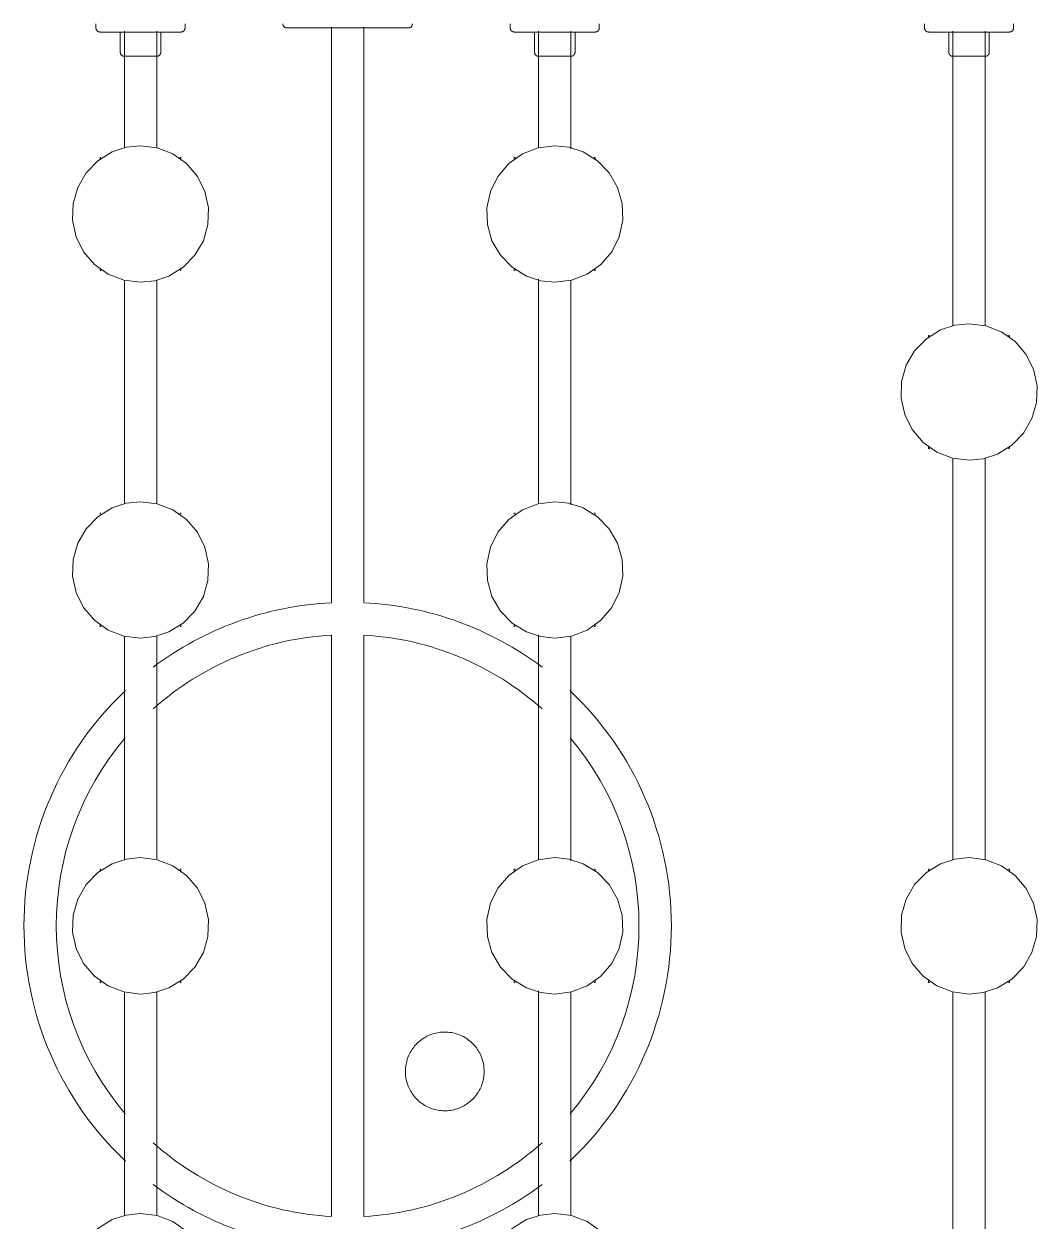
# Model space of a CAD drawing. Header units: inches. Extents: x 11834 to 13024, y -8101 to -6934.
# Drawn here: x 12447.88 to 12463.53, y -7351.1 to -7332.6 of the extents above; entities that cross this region are included whole.
import ezdxf

# ---------------------------------------------------------------- set-up
doc = ezdxf.new("R2010")
doc.units = ezdxf.units.IN
doc.header["$MEASUREMENT"] = 0
doc.layers.add('A-GENM', color=13, linetype='Continuous', lineweight=9)

# ---------------------------------------------------------------- blocks, each defined once
blk = doc.blocks.new('Foosball Table - Foosball Table-6977012-FIRST FLOOR POWER _ SIGNAL')
at = {"layer": 'A-GENM'}
for p, q in [((-3.887, 13.937), (-3.887, 13.875)), ((-2.512, 13.875), (-2.512, 13.937)), ((-0.25, 4.994), (-0.25, 13.889)), ((-0.25, 13.889), (-0.25, 4.994)), ((0.25, 13.889), (0.25, 4.994)), ((0.25, 4.994), (0.25, 13.889)), ((2.512, 13.937), (2.512, 13.875)), ((3.887, 13.875), (3.887, 13.937)), ((8.911, 13.937), (8.911, 13.875)), ((10.286, 13.875), (10.286, 13.937)), ((-3.512, 13.812), (-3.512, 13.5)), ((-3.199, 13.812), (-3.47, 13.812)), ((-3.449, 13.827), (-3.449, 12.023)), ((-2.929, 13.812), (-3.199, 13.812)), ((-2.949, 12.022), (-2.949, 13.827)), ((-2.887, 13.5), (-2.887, 13.812)), ((2.887, 13.812), (2.887, 13.5)), ((3.172, 13.812), (2.929, 13.812)), ((2.949, 13.827), (2.949, 12.022)), ((3.47, 13.812), (3.199, 13.812)), ((3.449, 12.005), (3.449, 13.827)), ((3.512, 13.5), (3.512, 13.812)), ((9.286, 13.812), (9.286, 13.5)), ((9.598, 13.812), (9.328, 13.812)), ((9.348, 13.827), (9.348, 9.273)), ((9.869, 13.812), (9.598, 13.812)), ((9.848, 9.272), (9.848, 13.827)), ((9.911, 13.5), (9.911, 13.812)), ((-3.824, 11.875), (-3.824, 11.838)), ((-3.824, 11.875), (-3.81, 11.875)), ((-2.591, 11.875), (-2.574, 11.875)), ((-2.574, 11.843), (-2.574, 11.875)), ((2.574, 11.875), (2.574, 11.843)), ((2.574, 11.875), (2.591, 11.875)), ((3.81, 11.875), (3.824, 11.875)), ((3.824, 11.838), (3.824, 11.875)), ((-3.824, 10.157), (-3.824, 10.125)), ((-3.808, 10.125), (-3.824, 10.125)), ((-2.574, 10.125), (-2.589, 10.125)), ((-2.574, 10.125), (-2.574, 10.162)), ((2.574, 10.162), (2.574, 10.125)), ((2.589, 10.125), (2.574, 10.125)), ((2.949, 9.995), (2.949, 6.522)), ((3.824, 10.125), (3.808, 10.125)), ((3.824, 10.125), (3.824, 10.157)), ((-3.449, 9.978), (-3.449, 6.523)), ((-2.949, 6.522), (-2.949, 9.977)), ((3.449, 6.505), (3.449, 9.978)), ((8.973, 9.125), (8.973, 9.088)), ((8.973, 9.125), (8.987, 9.125)), ((10.207, 9.125), (10.223, 9.125)), ((10.223, 9.093), (10.223, 9.125)), ((8.973, 7.407), (8.973, 7.375)), ((10.223, 7.375), (10.223, 7.412)), ((8.99, 7.375), (8.973, 7.375)), ((9.348, 7.228), (9.348, 1.023)), ((9.848, 1.022), (9.848, 7.227)), ((10.223, 7.375), (10.209, 7.375)), ((-3.824, 6.375), (-3.824, 6.361)), ((-3.824, 6.375), (-3.81, 6.375)), ((-2.591, 6.375), (-2.574, 6.375)), ((-2.574, 6.361), (-2.574, 6.375)), ((2.574, 6.375), (2.574, 6.361)), ((2.574, 6.375), (2.591, 6.375)), ((3.81, 6.375), (3.824, 6.375)), ((3.824, 6.361), (3.824, 6.375)), ((-3.824, 4.657), (-3.824, 4.625)), ((-3.808, 4.625), (-3.824, 4.625)), ((-2.574, 4.625), (-2.589, 4.625)), ((-2.574, 4.625), (-2.574, 4.662)), ((2.574, 4.662), (2.574, 4.625)), ((2.589, 4.625), (2.574, 4.625)), ((3.824, 4.625), (3.808, 4.625)), ((3.824, 4.625), (3.824, 4.657)), ((-3.449, 4.478), (-3.449, 1.023)), ((-2.949, 1.022), (-2.949, 4.477)), ((-0.25, -4.493), (-0.25, 4.493)), ((-0.25, 4.493), (-0.25, -4.493)), ((0.25, 4.493), (0.25, -4.493)), ((0.25, -4.493), (0.25, 4.493)), ((2.949, 4.495), (2.949, 1.022)), ((3.449, 1.005), (3.449, 4.478)), ((-3.824, 0.875), (-3.824, 0.838)), ((-3.824, 0.875), (-3.81, 0.875)), ((-2.591, 0.875), (-2.574, 0.875)), ((-2.574, 0.843), (-2.574, 0.875)), ((2.574, 0.875), (2.574, 0.843)), ((2.574, 0.875), (2.591, 0.875)), ((3.81, 0.875), (3.824, 0.875)), ((3.824, 0.838), (3.824, 0.875)), ((8.973, 0.875), (8.973, 0.838)), ((8.973, 0.875), (8.987, 0.875)), ((10.207, 0.875), (10.223, 0.875)), ((10.223, 0.843), (10.223, 0.875)), ((-3.824, -0.843), (-3.824, -0.875)), ((-3.808, -0.875), (-3.824, -0.875)), ((-2.574, -0.875), (-2.589, -0.875)), ((-2.574, -0.875), (-2.574, -0.838)), ((2.574, -0.838), (2.574, -0.875)), ((2.589, -0.875), (2.574, -0.875)), ((3.824, -0.875), (3.808, -0.875)), ((3.824, -0.875), (3.824, -0.843)), ((8.973, -0.843), (8.973, -0.875)), ((8.99, -0.875), (8.973, -0.875)), ((10.223, -0.875), (10.209, -0.875)), ((10.223, -0.875), (10.223, -0.838)), ((-3.449, -1.022), (-3.449, -4.477)), ((-2.949, -4.478), (-2.949, -1.023)), ((2.949, -1.005), (2.949, -4.477)), ((3.449, -4.478), (3.449, -1.022)), ((9.348, -1.022), (9.348, -7.228)), ((9.848, -7.245), (9.848, -1.023))]:
    blk.add_line(p, q, dxfattribs=at)
at = {"layer": 'A-GENM', "flags": 128}
for points in [[(-0.937, 13.875), (-0.94, 13.875), (-0.942, 13.875), (-0.945, 13.875), (-0.947, 13.876), (-0.95, 13.876), (-0.952, 13.877), (-0.955, 13.877), (-0.957, 13.878), (-0.96, 13.879), (-0.962, 13.88), (-0.964, 13.881), (-0.966, 13.882), (-0.969, 13.883), (-0.971, 13.885), (-0.973, 13.886), (-0.975, 13.887), (-0.977, 13.889), (-0.979, 13.891), (-0.981, 13.892), (-0.982, 13.894), (-0.984, 13.896), (-0.986, 13.898), (-0.987, 13.9), (-0.989, 13.902), (-0.99, 13.904), (-0.991, 13.906), (-0.993, 13.908), (-0.994, 13.91), (-0.995, 13.913), (-0.996, 13.915), (-0.997, 13.917), (-0.997, 13.92), (-0.998, 13.922), (-0.999, 13.924), (-0.999, 13.927), (-0.999, 13.929), (-1, 13.932), (-1, 13.934), (-1, 13.937), (-1, 13.937)], [(1, 13.937), (1, 13.935), (1, 13.933), (1, 13.93), (0.999, 13.928), (0.999, 13.925), (0.998, 13.923), (0.998, 13.92), (0.997, 13.918), (0.996, 13.915), (0.995, 13.913), (0.994, 13.911), (0.993, 13.909), (0.992, 13.906), (0.99, 13.904), (0.989, 13.902), (0.988, 13.9), (0.986, 13.898), (0.984, 13.896), (0.983, 13.894), (0.981, 13.893), (0.979, 13.891), (0.977, 13.889), (0.975, 13.888), (0.973, 13.886), (0.971, 13.885), (0.969, 13.884), (0.967, 13.882), (0.965, 13.881), (0.962, 13.88), (0.96, 13.879), (0.958, 13.878), (0.955, 13.878), (0.953, 13.877), (0.951, 13.876), (0.948, 13.876), (0.946, 13.876), (0.943, 13.875), (0.941, 13.875), (0.938, 13.875), (0.938, 13.875)], [(-3.824, 13.812), (-3.827, 13.813), (-3.829, 13.813), (-3.832, 13.813), (-3.834, 13.813), (-3.837, 13.814), (-3.839, 13.814), (-3.842, 13.815), (-3.844, 13.816), (-3.846, 13.817), (-3.849, 13.817), (-3.851, 13.818), (-3.853, 13.82), (-3.855, 13.821), (-3.858, 13.822), (-3.86, 13.823), (-3.862, 13.825), (-3.864, 13.826), (-3.866, 13.828), (-3.867, 13.83), (-3.869, 13.831), (-3.871, 13.833), (-3.873, 13.835), (-3.874, 13.837), (-3.876, 13.839), (-3.877, 13.841), (-3.878, 13.843), (-3.88, 13.846), (-3.881, 13.848), (-3.882, 13.85), (-3.883, 13.852), (-3.884, 13.855), (-3.884, 13.857), (-3.885, 13.859), (-3.886, 13.862), (-3.886, 13.864), (-3.886, 13.867), (-3.887, 13.869), (-3.887, 13.872), (-3.887, 13.874), (-3.887, 13.875)], [(-3.466, 13.812), (-3.488, 13.812), (-3.51, 13.812), (-3.531, 13.812), (-3.552, 13.812), (-3.573, 13.812), (-3.592, 13.812), (-3.612, 13.812), (-3.63, 13.812), (-3.648, 13.812), (-3.665, 13.812), (-3.681, 13.812), (-3.697, 13.812), (-3.711, 13.812), (-3.725, 13.812), (-3.738, 13.812), (-3.751, 13.812), (-3.762, 13.812), (-3.772, 13.812), (-3.782, 13.812), (-3.791, 13.812), (-3.798, 13.812), (-3.805, 13.812), (-3.811, 13.812), (-3.815, 13.812), (-3.819, 13.812), (-3.822, 13.812), (-3.824, 13.812), (-3.824, 13.812)], [(-3.824, 13.812), (-3.824, 13.812), (-3.822, 13.812), (-3.82, 13.812), (-3.816, 13.812), (-3.812, 13.812), (-3.806, 13.812), (-3.8, 13.812), (-3.793, 13.812), (-3.784, 13.812), (-3.775, 13.812), (-3.765, 13.812), (-3.754, 13.812), (-3.742, 13.812), (-3.729, 13.812), (-3.715, 13.812), (-3.701, 13.812), (-3.685, 13.812), (-3.669, 13.812), (-3.652, 13.812), (-3.635, 13.812), (-3.617, 13.812), (-3.598, 13.812), (-3.578, 13.812), (-3.558, 13.812), (-3.537, 13.812), (-3.516, 13.812), (-3.494, 13.812), (-3.472, 13.812), (-3.449, 13.812), (-3.426, 13.812), (-3.402, 13.812), (-3.379, 13.812), (-3.355, 13.812), (-3.33, 13.812), (-3.306, 13.812), (-3.281, 13.812), (-3.256, 13.812), (-3.231, 13.812), (-3.206, 13.812), (-3.199, 13.812)], [(-3.199, 13.812), (-3.174, 13.812), (-3.149, 13.812), (-3.125, 13.812), (-3.1, 13.812), (-3.075, 13.812), (-3.051, 13.812), (-3.027, 13.812), (-3.003, 13.812), (-2.979, 13.812), (-2.956, 13.812), (-2.933, 13.812), (-2.911, 13.812), (-2.889, 13.812), (-2.867, 13.812), (-2.847, 13.812), (-2.826, 13.812), (-2.806, 13.812), (-2.787, 13.812), (-2.769, 13.812), (-2.751, 13.812), (-2.734, 13.812), (-2.718, 13.812), (-2.702, 13.812), (-2.687, 13.812), (-2.673, 13.812), (-2.66, 13.812), (-2.648, 13.812), (-2.637, 13.812), (-2.626, 13.812), (-2.617, 13.812), (-2.608, 13.812), (-2.601, 13.812), (-2.594, 13.812), (-2.588, 13.812), (-2.583, 13.812), (-2.58, 13.812), (-2.577, 13.812), (-2.575, 13.812), (-2.574, 13.812)], [(-2.574, 13.812), (-2.575, 13.812), (-2.576, 13.812), (-2.579, 13.812), (-2.582, 13.812), (-2.587, 13.812), (-2.592, 13.812), (-2.599, 13.812), (-2.606, 13.812), (-2.614, 13.812), (-2.624, 13.812), (-2.634, 13.812), (-2.645, 13.812), (-2.657, 13.812), (-2.67, 13.812), (-2.684, 13.812), (-2.698, 13.812), (-2.713, 13.812), (-2.73, 13.812), (-2.746, 13.812), (-2.764, 13.812), (-2.782, 13.812), (-2.801, 13.812), (-2.821, 13.812), (-2.841, 13.812), (-2.862, 13.812), (-2.883, 13.812), (-2.905, 13.812), (-2.927, 13.812)], [(-2.512, 13.875), (-2.512, 13.873), (-2.512, 13.87), (-2.512, 13.868), (-2.513, 13.865), (-2.513, 13.863), (-2.514, 13.86), (-2.514, 13.858), (-2.515, 13.855), (-2.516, 13.853), (-2.517, 13.851), (-2.518, 13.848), (-2.519, 13.846), (-2.52, 13.844), (-2.521, 13.842), (-2.523, 13.84), (-2.524, 13.838), (-2.526, 13.836), (-2.527, 13.834), (-2.529, 13.832), (-2.531, 13.83), (-2.533, 13.828), (-2.535, 13.827), (-2.537, 13.825), (-2.539, 13.824), (-2.541, 13.822), (-2.543, 13.821), (-2.545, 13.82), (-2.547, 13.819), (-2.549, 13.818), (-2.552, 13.817), (-2.554, 13.816), (-2.556, 13.815), (-2.559, 13.814), (-2.561, 13.814), (-2.564, 13.813), (-2.566, 13.813), (-2.569, 13.813), (-2.571, 13.813), (-2.574, 13.812), (-2.574, 13.812)], [(0, 13.875), (-0.037, 13.875), (-0.075, 13.875), (-0.112, 13.875), (-0.149, 13.875), (-0.186, 13.875), (-0.223, 13.875), (-0.259, 13.875), (-0.295, 13.875), (-0.33, 13.875), (-0.365, 13.875), (-0.399, 13.875), (-0.433, 13.875), (-0.466, 13.875), (-0.498, 13.875), (-0.529, 13.875), (-0.56, 13.875), (-0.589, 13.875), (-0.618, 13.875), (-0.646, 13.875), (-0.673, 13.875), (-0.698, 13.875), (-0.723, 13.875), (-0.746, 13.875), (-0.768, 13.875), (-0.789, 13.875), (-0.809, 13.875), (-0.827, 13.875), (-0.844, 13.875), (-0.86, 13.875), (-0.874, 13.875), (-0.887, 13.875), (-0.898, 13.875), (-0.908, 13.875), (-0.917, 13.875), (-0.924, 13.875), (-0.929, 13.875), (-0.934, 13.875), (-0.936, 13.875), (-0.937, 13.875)], [(-0.937, 13.875), (-0.937, 13.875), (-0.935, 13.875), (-0.931, 13.875), (-0.926, 13.875), (-0.919, 13.875), (-0.911, 13.875), (-0.901, 13.875), (-0.89, 13.875), (-0.877, 13.875), (-0.863, 13.875), (-0.848, 13.875), (-0.832, 13.875), (-0.814, 13.875), (-0.794, 13.875), (-0.774, 13.875), (-0.752, 13.875), (-0.729, 13.875), (-0.705, 13.875), (-0.68, 13.875), (-0.653, 13.875), (-0.626, 13.875), (-0.597, 13.875), (-0.568, 13.875), (-0.538, 13.875), (-0.507, 13.875), (-0.475, 13.875), (-0.442, 13.875), (-0.408, 13.875), (-0.374, 13.875), (-0.34, 13.875), (-0.304, 13.875), (-0.269, 13.875), (-0.233, 13.875), (-0.196, 13.875), (-0.159, 13.875), (-0.122, 13.875), (-0.085, 13.875), (-0.048, 13.875), (-0.01, 13.875), (0, 13.875)], [(0, 13.875), (0.037, 13.875), (0.075, 13.875), (0.112, 13.875), (0.149, 13.875), (0.186, 13.875), (0.223, 13.875), (0.259, 13.875), (0.295, 13.875), (0.33, 13.875), (0.365, 13.875), (0.399, 13.875), (0.433, 13.875), (0.466, 13.875), (0.498, 13.875), (0.529, 13.875), (0.56, 13.875), (0.589, 13.875), (0.618, 13.875), (0.646, 13.875), (0.673, 13.875), (0.698, 13.875), (0.723, 13.875), (0.746, 13.875), (0.768, 13.875), (0.789, 13.875), (0.809, 13.875), (0.827, 13.875), (0.844, 13.875), (0.86, 13.875), (0.874, 13.875), (0.887, 13.875), (0.898, 13.875), (0.908, 13.875), (0.917, 13.875), (0.924, 13.875), (0.929, 13.875), (0.934, 13.875), (0.936, 13.875), (0.937, 13.875)], [(0.938, 13.875), (0.937, 13.875), (0.935, 13.875), (0.931, 13.875), (0.926, 13.875), (0.919, 13.875), (0.911, 13.875), (0.901, 13.875), (0.89, 13.875), (0.877, 13.875), (0.863, 13.875), (0.848, 13.875), (0.832, 13.875), (0.814, 13.875), (0.794, 13.875), (0.774, 13.875), (0.752, 13.875), (0.729, 13.875), (0.705, 13.875), (0.68, 13.875), (0.653, 13.875), (0.626, 13.875), (0.597, 13.875), (0.568, 13.875), (0.538, 13.875), (0.507, 13.875), (0.475, 13.875), (0.442, 13.875), (0.408, 13.875), (0.374, 13.875), (0.34, 13.875), (0.304, 13.875), (0.269, 13.875), (0.233, 13.875), (0.196, 13.875), (0.159, 13.875), (0.122, 13.875), (0.085, 13.875), (0.048, 13.875), (0.01, 13.875), (0, 13.875)], [(2.574, 13.812), (2.572, 13.813), (2.569, 13.813), (2.567, 13.813), (2.564, 13.813), (2.562, 13.814), (2.56, 13.814), (2.557, 13.815), (2.555, 13.816), (2.552, 13.817), (2.55, 13.817), (2.548, 13.818), (2.546, 13.82), (2.543, 13.821), (2.541, 13.822), (2.539, 13.823), (2.537, 13.825), (2.535, 13.826), (2.533, 13.828), (2.531, 13.83), (2.53, 13.831), (2.528, 13.833), (2.526, 13.835), (2.525, 13.837), (2.523, 13.839), (2.522, 13.841), (2.521, 13.843), (2.519, 13.846), (2.518, 13.848), (2.517, 13.85), (2.516, 13.852), (2.515, 13.855), (2.515, 13.857), (2.514, 13.859), (2.513, 13.862), (2.513, 13.864), (2.512, 13.867), (2.512, 13.869), (2.512, 13.872), (2.512, 13.874), (2.512, 13.875)], [(2.933, 13.812), (2.911, 13.812), (2.889, 13.812), (2.867, 13.812), (2.847, 13.812), (2.826, 13.812), (2.806, 13.812), (2.787, 13.812), (2.769, 13.812), (2.751, 13.812), (2.734, 13.812), (2.718, 13.812), (2.702, 13.812), (2.687, 13.812), (2.673, 13.812), (2.66, 13.812), (2.648, 13.812), (2.637, 13.812), (2.626, 13.812), (2.617, 13.812), (2.608, 13.812), (2.601, 13.812), (2.594, 13.812), (2.588, 13.812), (2.583, 13.812), (2.58, 13.812), (2.577, 13.812), (2.575, 13.812), (2.574, 13.812)], [(2.574, 13.812), (2.575, 13.812), (2.576, 13.812), (2.579, 13.812), (2.582, 13.812), (2.587, 13.812), (2.592, 13.812), (2.599, 13.812), (2.606, 13.812), (2.614, 13.812), (2.624, 13.812), (2.634, 13.812), (2.645, 13.812), (2.657, 13.812), (2.67, 13.812), (2.684, 13.812), (2.698, 13.812), (2.713, 13.812), (2.73, 13.812), (2.746, 13.812), (2.764, 13.812), (2.782, 13.812), (2.801, 13.812), (2.821, 13.812), (2.841, 13.812), (2.862, 13.812), (2.883, 13.812), (2.905, 13.812), (2.927, 13.812), (2.95, 13.812), (2.973, 13.812), (2.996, 13.812), (3.02, 13.812), (3.044, 13.812), (3.069, 13.812), (3.093, 13.812), (3.118, 13.812), (3.143, 13.812), (3.168, 13.812), (3.193, 13.812), (3.199, 13.812)], [(3.199, 13.812), (3.224, 13.812), (3.249, 13.812), (3.274, 13.812), (3.299, 13.812), (3.324, 13.812), (3.348, 13.812), (3.372, 13.812), (3.396, 13.812), (3.42, 13.812), (3.443, 13.812), (3.466, 13.812), (3.488, 13.812), (3.51, 13.812), (3.531, 13.812), (3.552, 13.812), (3.573, 13.812), (3.592, 13.812), (3.612, 13.812), (3.63, 13.812), (3.648, 13.812), (3.665, 13.812), (3.681, 13.812), (3.697, 13.812), (3.711, 13.812), (3.725, 13.812), (3.738, 13.812), (3.751, 13.812), (3.762, 13.812), (3.772, 13.812), (3.782, 13.812), (3.791, 13.812), (3.798, 13.812), (3.805, 13.812), (3.811, 13.812), (3.815, 13.812), (3.819, 13.812), (3.822, 13.812), (3.824, 13.812), (3.824, 13.812)], [(3.824, 13.812), (3.824, 13.812), (3.822, 13.812), (3.82, 13.812), (3.816, 13.812), (3.812, 13.812), (3.806, 13.812), (3.8, 13.812), (3.793, 13.812), (3.784, 13.812), (3.775, 13.812), (3.765, 13.812), (3.754, 13.812), (3.742, 13.812), (3.729, 13.812), (3.715, 13.812), (3.701, 13.812), (3.685, 13.812), (3.669, 13.812), (3.652, 13.812), (3.635, 13.812), (3.617, 13.812), (3.598, 13.812), (3.578, 13.812), (3.558, 13.812), (3.537, 13.812), (3.516, 13.812), (3.494, 13.812), (3.472, 13.812)], [(3.887, 13.875), (3.887, 13.873), (3.887, 13.87), (3.886, 13.868), (3.886, 13.865), (3.886, 13.863), (3.885, 13.86), (3.884, 13.858), (3.884, 13.855), (3.883, 13.853), (3.882, 13.851), (3.881, 13.848), (3.88, 13.846), (3.879, 13.844), (3.877, 13.842), (3.876, 13.84), (3.875, 13.838), (3.873, 13.836), (3.871, 13.834), (3.87, 13.832), (3.868, 13.83), (3.866, 13.828), (3.864, 13.827), (3.862, 13.825), (3.86, 13.824), (3.858, 13.822), (3.856, 13.821), (3.854, 13.82), (3.852, 13.819), (3.849, 13.818), (3.847, 13.817), (3.845, 13.816), (3.842, 13.815), (3.84, 13.814), (3.837, 13.814), (3.835, 13.813), (3.833, 13.813), (3.83, 13.813), (3.828, 13.813), (3.825, 13.812), (3.824, 13.812)], [(8.973, 13.812), (8.971, 13.813), (8.968, 13.813), (8.966, 13.813), (8.963, 13.813), (8.961, 13.814), (8.958, 13.814), (8.956, 13.815), (8.954, 13.816), (8.951, 13.817), (8.949, 13.817), (8.947, 13.818), (8.944, 13.82), (8.942, 13.821), (8.94, 13.822), (8.938, 13.823), (8.936, 13.825), (8.934, 13.826), (8.932, 13.828), (8.93, 13.83), (8.928, 13.831), (8.927, 13.833), (8.925, 13.835), (8.923, 13.837), (8.922, 13.839), (8.921, 13.841), (8.919, 13.843), (8.918, 13.846), (8.917, 13.848), (8.916, 13.85), (8.915, 13.852), (8.914, 13.855), (8.913, 13.857), (8.913, 13.859), (8.912, 13.862), (8.912, 13.864), (8.911, 13.867), (8.911, 13.869), (8.911, 13.872), (8.911, 13.874), (8.911, 13.875)], [(9.332, 13.812), (9.31, 13.812), (9.288, 13.812), (9.266, 13.812), (9.245, 13.812), (9.225, 13.812), (9.205, 13.812), (9.186, 13.812), (9.168, 13.812), (9.15, 13.812), (9.133, 13.812), (9.117, 13.812), (9.101, 13.812), (9.086, 13.812), (9.072, 13.812), (9.059, 13.812), (9.047, 13.812), (9.036, 13.812), (9.025, 13.812), (9.016, 13.812), (9.007, 13.812), (8.999, 13.812), (8.993, 13.812), (8.987, 13.812), (8.982, 13.812), (8.979, 13.812), (8.976, 13.812), (8.974, 13.812), (8.973, 13.812)], [(8.973, 13.812), (8.974, 13.812), (8.975, 13.812), (8.978, 13.812), (8.981, 13.812), (8.986, 13.812), (8.991, 13.812), (8.998, 13.812), (9.005, 13.812), (9.013, 13.812), (9.023, 13.812), (9.033, 13.812), (9.044, 13.812), (9.056, 13.812), (9.069, 13.812), (9.082, 13.812), (9.097, 13.812), (9.112, 13.812), (9.128, 13.812), (9.145, 13.812), (9.163, 13.812), (9.181, 13.812), (9.2, 13.812), (9.22, 13.812), (9.24, 13.812), (9.261, 13.812), (9.282, 13.812), (9.304, 13.812), (9.326, 13.812), (9.349, 13.812), (9.372, 13.812), (9.395, 13.812), (9.419, 13.812), (9.443, 13.812), (9.467, 13.812), (9.492, 13.812), (9.517, 13.812), (9.542, 13.812), (9.566, 13.812), (9.591, 13.812), (9.598, 13.812)], [(9.598, 13.812), (9.623, 13.812), (9.648, 13.812), (9.673, 13.812), (9.698, 13.812), (9.722, 13.812), (9.747, 13.812), (9.771, 13.812), (9.795, 13.812), (9.818, 13.812), (9.842, 13.812), (9.864, 13.812), (9.887, 13.812), (9.909, 13.812), (9.93, 13.812), (9.951, 13.812), (9.971, 13.812), (9.991, 13.812), (10.01, 13.812), (10.029, 13.812), (10.047, 13.812), (10.064, 13.812), (10.08, 13.812), (10.095, 13.812), (10.11, 13.812), (10.124, 13.812), (10.137, 13.812), (10.149, 13.812), (10.161, 13.812), (10.171, 13.812), (10.181, 13.812), (10.189, 13.812), (10.197, 13.812), (10.204, 13.812), (10.209, 13.812), (10.214, 13.812), (10.218, 13.812), (10.221, 13.812), (10.222, 13.812), (10.223, 13.812)], [(10.223, 13.812), (10.223, 13.812), (10.221, 13.812), (10.219, 13.812), (10.215, 13.812), (10.211, 13.812), (10.205, 13.812), (10.199, 13.812), (10.191, 13.812), (10.183, 13.812), (10.174, 13.812), (10.164, 13.812), (10.153, 13.812), (10.141, 13.812), (10.128, 13.812), (10.114, 13.812), (10.1, 13.812), (10.084, 13.812), (10.068, 13.812), (10.051, 13.812), (10.034, 13.812), (10.015, 13.812), (9.996, 13.812), (9.977, 13.812), (9.957, 13.812), (9.936, 13.812), (9.915, 13.812), (9.893, 13.812), (9.871, 13.812)], [(10.286, 13.875), (10.286, 13.873), (10.286, 13.87), (10.285, 13.868), (10.285, 13.865), (10.284, 13.863), (10.284, 13.86), (10.283, 13.858), (10.283, 13.855), (10.282, 13.853), (10.281, 13.851), (10.28, 13.848), (10.279, 13.846), (10.277, 13.844), (10.276, 13.842), (10.275, 13.84), (10.273, 13.838), (10.272, 13.836), (10.27, 13.834), (10.269, 13.832), (10.267, 13.83), (10.265, 13.828), (10.263, 13.827), (10.261, 13.825), (10.259, 13.824), (10.257, 13.822), (10.255, 13.821), (10.253, 13.82), (10.25, 13.819), (10.248, 13.818), (10.246, 13.817), (10.244, 13.816), (10.241, 13.815), (10.239, 13.814), (10.236, 13.814), (10.234, 13.813), (10.231, 13.813), (10.229, 13.813), (10.226, 13.813), (10.224, 13.812), (10.223, 13.812)], [(-3.449, 13.437), (-3.452, 13.438), (-3.454, 13.438), (-3.457, 13.438), (-3.459, 13.438), (-3.462, 13.439), (-3.464, 13.439), (-3.467, 13.44), (-3.469, 13.441), (-3.471, 13.442), (-3.474, 13.442), (-3.476, 13.443), (-3.478, 13.445), (-3.48, 13.446), (-3.483, 13.447), (-3.485, 13.448), (-3.487, 13.45), (-3.489, 13.451), (-3.491, 13.453), (-3.492, 13.455), (-3.494, 13.456), (-3.496, 13.458), (-3.498, 13.46), (-3.499, 13.462), (-3.501, 13.464), (-3.502, 13.466), (-3.503, 13.468), (-3.505, 13.471), (-3.506, 13.473), (-3.507, 13.475), (-3.508, 13.477), (-3.509, 13.48), (-3.509, 13.482), (-3.51, 13.484), (-3.511, 13.487), (-3.511, 13.489), (-3.511, 13.492), (-3.512, 13.494), (-3.512, 13.497), (-3.512, 13.499), (-3.512, 13.5)], [(-3.364, 13.437), (-3.372, 13.437), (-3.379, 13.437), (-3.386, 13.437), (-3.392, 13.437), (-3.398, 13.437), (-3.404, 13.437), (-3.41, 13.437), (-3.415, 13.437), (-3.42, 13.437), (-3.424, 13.437), (-3.429, 13.437), (-3.432, 13.437), (-3.436, 13.437), (-3.439, 13.437), (-3.442, 13.437), (-3.444, 13.437), (-3.446, 13.437), (-3.447, 13.437), (-3.448, 13.437), (-3.449, 13.437), (-3.449, 13.437)], [(-3.449, 13.437), (-3.449, 13.437), (-3.449, 13.437), (-3.448, 13.437), (-3.446, 13.437), (-3.444, 13.437), (-3.442, 13.437), (-3.44, 13.437), (-3.437, 13.437), (-3.433, 13.437), (-3.43, 13.437), (-3.426, 13.437), (-3.421, 13.437), (-3.416, 13.437), (-3.411, 13.437), (-3.406, 13.437), (-3.4, 13.437), (-3.394, 13.437), (-3.387, 13.437), (-3.381, 13.437), (-3.374, 13.437), (-3.366, 13.437), (-3.359, 13.437), (-3.351, 13.437), (-3.343, 13.437), (-3.334, 13.437), (-3.326, 13.437), (-3.317, 13.437), (-3.308, 13.437), (-3.299, 13.437), (-3.29, 13.437), (-3.281, 13.437), (-3.271, 13.437), (-3.261, 13.437), (-3.252, 13.437), (-3.242, 13.437), (-3.232, 13.437), (-3.222, 13.437), (-3.212, 13.437), (-3.202, 13.437), (-3.199, 13.437)], [(-3.199, 13.437), (-3.189, 13.437), (-3.179, 13.437), (-3.169, 13.437), (-3.16, 13.437), (-3.15, 13.437), (-3.14, 13.437), (-3.13, 13.437), (-3.121, 13.437), (-3.111, 13.437), (-3.102, 13.437), (-3.093, 13.437), (-3.084, 13.437), (-3.075, 13.437), (-3.067, 13.437), (-3.058, 13.437), (-3.05, 13.437), (-3.042, 13.437), (-3.035, 13.437), (-3.027, 13.437), (-3.02, 13.437), (-3.013, 13.437), (-3.007, 13.437), (-3.001, 13.437), (-2.995, 13.437), (-2.989, 13.437), (-2.984, 13.437), (-2.979, 13.437), (-2.974, 13.437), (-2.97, 13.437), (-2.966, 13.437), (-2.963, 13.437), (-2.96, 13.437), (-2.957, 13.437), (-2.955, 13.437), (-2.953, 13.437), (-2.952, 13.437), (-2.95, 13.437), (-2.95, 13.437), (-2.949, 13.437)], [(-2.949, 13.437), (-2.95, 13.437), (-2.95, 13.437), (-2.951, 13.437), (-2.953, 13.437), (-2.954, 13.437), (-2.957, 13.437), (-2.959, 13.437), (-2.962, 13.437), (-2.965, 13.437), (-2.969, 13.437), (-2.973, 13.437), (-2.978, 13.437), (-2.982, 13.437), (-2.988, 13.437), (-2.993, 13.437), (-2.999, 13.437), (-3.005, 13.437), (-3.011, 13.437), (-3.018, 13.437), (-3.025, 13.437), (-3.033, 13.437)], [(-2.887, 13.5), (-2.887, 13.498), (-2.887, 13.495), (-2.887, 13.493), (-2.888, 13.49), (-2.888, 13.488), (-2.889, 13.485), (-2.889, 13.483), (-2.89, 13.48), (-2.891, 13.478), (-2.892, 13.476), (-2.893, 13.473), (-2.894, 13.471), (-2.895, 13.469), (-2.896, 13.467), (-2.898, 13.465), (-2.899, 13.463), (-2.901, 13.461), (-2.902, 13.459), (-2.904, 13.457), (-2.906, 13.455), (-2.908, 13.453), (-2.91, 13.452), (-2.912, 13.45), (-2.914, 13.449), (-2.916, 13.447), (-2.918, 13.446), (-2.92, 13.445), (-2.922, 13.444), (-2.924, 13.443), (-2.927, 13.442), (-2.929, 13.441), (-2.931, 13.44), (-2.934, 13.439), (-2.936, 13.439), (-2.939, 13.438), (-2.941, 13.438), (-2.944, 13.438), (-2.946, 13.438), (-2.949, 13.437), (-2.949, 13.437)], [(2.949, 13.437), (2.947, 13.438), (2.944, 13.438), (2.942, 13.438), (2.939, 13.438), (2.937, 13.439), (2.935, 13.439), (2.932, 13.44), (2.93, 13.441), (2.927, 13.442), (2.925, 13.442), (2.923, 13.443), (2.921, 13.445), (2.918, 13.446), (2.916, 13.447), (2.914, 13.448), (2.912, 13.45), (2.91, 13.451), (2.908, 13.453), (2.906, 13.455), (2.905, 13.456), (2.903, 13.458), (2.901, 13.46), (2.9, 13.462), (2.898, 13.464), (2.897, 13.466), (2.896, 13.468), (2.894, 13.471), (2.893, 13.473), (2.892, 13.475), (2.891, 13.477), (2.89, 13.48), (2.89, 13.482), (2.889, 13.484), (2.888, 13.487), (2.888, 13.489), (2.887, 13.492), (2.887, 13.494), (2.887, 13.497), (2.887, 13.499), (2.887, 13.5)], [(3.035, 13.437), (3.027, 13.437), (3.02, 13.437), (3.013, 13.437), (3.007, 13.437), (3.001, 13.437), (2.995, 13.437), (2.989, 13.437), (2.984, 13.437), (2.979, 13.437), (2.974, 13.437), (2.97, 13.437), (2.966, 13.437), (2.963, 13.437), (2.96, 13.437), (2.957, 13.437), (2.955, 13.437), (2.953, 13.437), (2.952, 13.437), (2.95, 13.437), (2.95, 13.437), (2.949, 13.437)], [(2.949, 13.437), (2.95, 13.437), (2.95, 13.437), (2.951, 13.437), (2.953, 13.437), (2.954, 13.437), (2.957, 13.437), (2.959, 13.437), (2.962, 13.437), (2.965, 13.437), (2.969, 13.437), (2.973, 13.437), (2.978, 13.437), (2.982, 13.437), (2.988, 13.437), (2.993, 13.437), (2.999, 13.437), (3.005, 13.437), (3.011, 13.437), (3.018, 13.437), (3.025, 13.437), (3.033, 13.437), (3.04, 13.437), (3.048, 13.437), (3.056, 13.437), (3.064, 13.437), (3.073, 13.437), (3.082, 13.437), (3.09, 13.437), (3.1, 13.437), (3.109, 13.437), (3.118, 13.437), (3.128, 13.437), (3.137, 13.437), (3.147, 13.437), (3.157, 13.437), (3.167, 13.437), (3.177, 13.437), (3.187, 13.437), (3.197, 13.437), (3.199, 13.437)], [(3.199, 13.437), (3.209, 13.437), (3.219, 13.437), (3.229, 13.437), (3.239, 13.437), (3.249, 13.437), (3.259, 13.437), (3.268, 13.437), (3.278, 13.437), (3.287, 13.437), (3.297, 13.437), (3.306, 13.437), (3.315, 13.437), (3.324, 13.437), (3.332, 13.437), (3.341, 13.437), (3.349, 13.437), (3.357, 13.437), (3.364, 13.437), (3.372, 13.437), (3.379, 13.437), (3.386, 13.437), (3.392, 13.437), (3.398, 13.437), (3.404, 13.437), (3.41, 13.437), (3.415, 13.437), (3.42, 13.437), (3.424, 13.437), (3.429, 13.437), (3.432, 13.437), (3.436, 13.437), (3.439, 13.437), (3.442, 13.437), (3.444, 13.437), (3.446, 13.437), (3.447, 13.437), (3.448, 13.437), (3.449, 13.437), (3.449, 13.437)], [(3.449, 13.437), (3.449, 13.437), (3.449, 13.437), (3.448, 13.437), (3.446, 13.437), (3.444, 13.437), (3.442, 13.437), (3.44, 13.437), (3.437, 13.437), (3.433, 13.437), (3.43, 13.437), (3.426, 13.437), (3.421, 13.437), (3.416, 13.437), (3.411, 13.437), (3.406, 13.437), (3.4, 13.437), (3.394, 13.437), (3.387, 13.437), (3.381, 13.437), (3.374, 13.437), (3.366, 13.437)], [(3.512, 13.5), (3.512, 13.498), (3.512, 13.495), (3.511, 13.493), (3.511, 13.49), (3.511, 13.488), (3.51, 13.485), (3.509, 13.483), (3.509, 13.48), (3.508, 13.478), (3.507, 13.476), (3.506, 13.473), (3.505, 13.471), (3.504, 13.469), (3.502, 13.467), (3.501, 13.465), (3.5, 13.463), (3.498, 13.461), (3.496, 13.459), (3.495, 13.457), (3.493, 13.455), (3.491, 13.453), (3.489, 13.452), (3.487, 13.45), (3.485, 13.449), (3.483, 13.447), (3.481, 13.446), (3.479, 13.445), (3.477, 13.444), (3.474, 13.443), (3.472, 13.442), (3.47, 13.441), (3.467, 13.44), (3.465, 13.439), (3.462, 13.439), (3.46, 13.438), (3.458, 13.438), (3.455, 13.438), (3.453, 13.438), (3.45, 13.437), (3.449, 13.437)], [(9.348, 13.437), (9.346, 13.438), (9.343, 13.438), (9.341, 13.438), (9.338, 13.438), (9.336, 13.439), (9.333, 13.439), (9.331, 13.44), (9.329, 13.441), (9.326, 13.442), (9.324, 13.442), (9.322, 13.443), (9.319, 13.445), (9.317, 13.446), (9.315, 13.447), (9.313, 13.448), (9.311, 13.45), (9.309, 13.451), (9.307, 13.453), (9.305, 13.455), (9.303, 13.456), (9.302, 13.458), (9.3, 13.46), (9.298, 13.462), (9.297, 13.464), (9.296, 13.466), (9.294, 13.468), (9.293, 13.471), (9.292, 13.473), (9.291, 13.475), (9.29, 13.477), (9.289, 13.48), (9.288, 13.482), (9.288, 13.484), (9.287, 13.487), (9.287, 13.489), (9.286, 13.492), (9.286, 13.494), (9.286, 13.497), (9.286, 13.499), (9.286, 13.5)], [(9.433, 13.437), (9.426, 13.437), (9.419, 13.437), (9.412, 13.437), (9.406, 13.437), (9.399, 13.437), (9.393, 13.437), (9.388, 13.437), (9.383, 13.437), (9.378, 13.437), (9.373, 13.437), (9.369, 13.437), (9.365, 13.437), (9.362, 13.437), (9.359, 13.437), (9.356, 13.437), (9.354, 13.437), (9.352, 13.437), (9.35, 13.437), (9.349, 13.437), (9.349, 13.437), (9.348, 13.437)], [(9.348, 13.437), (9.348, 13.437), (9.349, 13.437), (9.35, 13.437), (9.351, 13.437), (9.353, 13.437), (9.355, 13.437), (9.358, 13.437), (9.361, 13.437), (9.364, 13.437), (9.368, 13.437), (9.372, 13.437), (9.376, 13.437), (9.381, 13.437), (9.386, 13.437), (9.392, 13.437), (9.398, 13.437), (9.404, 13.437), (9.41, 13.437), (9.417, 13.437), (9.424, 13.437), (9.431, 13.437), (9.439, 13.437), (9.447, 13.437), (9.455, 13.437), (9.463, 13.437), (9.472, 13.437), (9.48, 13.437), (9.489, 13.437), (9.498, 13.437), (9.508, 13.437), (9.517, 13.437), (9.527, 13.437), (9.536, 13.437), (9.546, 13.437), (9.556, 13.437), (9.566, 13.437), (9.576, 13.437), (9.586, 13.437), (9.596, 13.437), (9.598, 13.437)], [(9.598, 13.437), (9.608, 13.437), (9.618, 13.437), (9.628, 13.437), (9.638, 13.437), (9.648, 13.437), (9.658, 13.437), (9.667, 13.437), (9.677, 13.437), (9.686, 13.437), (9.696, 13.437), (9.705, 13.437), (9.714, 13.437), (9.722, 13.437), (9.731, 13.437), (9.739, 13.437), (9.748, 13.437), (9.755, 13.437), (9.763, 13.437), (9.77, 13.437), (9.778, 13.437), (9.784, 13.437), (9.791, 13.437), (9.797, 13.437), (9.803, 13.437), (9.809, 13.437), (9.814, 13.437), (9.819, 13.437), (9.823, 13.437), (9.827, 13.437), (9.831, 13.437), (9.835, 13.437), (9.838, 13.437), (9.84, 13.437), (9.843, 13.437), (9.845, 13.437), (9.846, 13.437), (9.847, 13.437), (9.848, 13.437), (9.848, 13.437)], [(9.848, 13.437), (9.848, 13.437), (9.847, 13.437), (9.846, 13.437), (9.845, 13.437), (9.843, 13.437), (9.841, 13.437), (9.838, 13.437), (9.836, 13.437), (9.832, 13.437), (9.828, 13.437), (9.824, 13.437), (9.82, 13.437), (9.815, 13.437), (9.81, 13.437), (9.805, 13.437), (9.799, 13.437), (9.793, 13.437), (9.786, 13.437), (9.779, 13.437), (9.772, 13.437), (9.765, 13.437)], [(9.911, 13.5), (9.911, 13.498), (9.911, 13.495), (9.91, 13.493), (9.91, 13.49), (9.909, 13.488), (9.909, 13.485), (9.908, 13.483), (9.908, 13.48), (9.907, 13.478), (9.906, 13.476), (9.905, 13.473), (9.904, 13.471), (9.902, 13.469), (9.901, 13.467), (9.9, 13.465), (9.898, 13.463), (9.897, 13.461), (9.895, 13.459), (9.894, 13.457), (9.892, 13.455), (9.89, 13.453), (9.888, 13.452), (9.886, 13.45), (9.884, 13.449), (9.882, 13.447), (9.88, 13.446), (9.878, 13.445), (9.875, 13.444), (9.873, 13.443), (9.871, 13.442), (9.869, 13.441), (9.866, 13.44), (9.864, 13.439), (9.861, 13.439), (9.859, 13.438), (9.856, 13.438), (9.854, 13.438), (9.851, 13.438), (9.849, 13.437), (9.848, 13.437)], [(-3.199, 9.946), (-3.457, 9.978), (-3.698, 10.071), (-3.91, 10.221), (-4.079, 10.418), (-4.194, 10.65), (-4.249, 10.904), (-4.241, 11.163), (-4.17, 11.412), (-4.04, 11.637), (-3.859, 11.822), (-3.638, 11.959), (-3.419, 12.031), (-3.199, 12.054)], [(-3.199, 12.054), (-2.942, 12.022), (-2.7, 11.929), (-2.489, 11.779), (-2.32, 11.582), (-2.205, 11.35), (-2.15, 11.096), (-2.158, 10.837), (-2.229, 10.588), (-2.359, 10.363), (-2.54, 10.178), (-2.761, 10.041), (-2.979, 9.969), (-3.199, 9.946)], [(3.199, 12.054), (2.942, 12.022), (2.7, 11.929), (2.489, 11.779), (2.32, 11.582), (2.205, 11.35), (2.15, 11.096), (2.158, 10.837), (2.229, 10.588), (2.359, 10.363), (2.54, 10.178), (2.761, 10.041), (2.979, 9.969), (3.199, 9.946)], [(3.199, 9.946), (3.457, 9.978), (3.698, 10.071), (3.91, 10.221), (4.079, 10.418), (4.194, 10.65), (4.249, 10.904), (4.241, 11.163), (4.17, 11.412), (4.04, 11.637), (3.859, 11.822), (3.638, 11.959), (3.419, 12.031), (3.199, 12.054)], [(9.598, 7.196), (9.341, 7.228), (9.099, 7.321), (8.888, 7.471), (8.719, 7.668), (8.604, 7.9), (8.548, 8.154), (8.557, 8.413), (8.628, 8.662), (8.758, 8.887), (8.939, 9.072), (9.159, 9.209), (9.378, 9.281), (9.598, 9.304)], [(9.598, 9.304), (9.856, 9.272), (10.097, 9.179), (10.309, 9.029), (10.477, 8.832), (10.593, 8.6), (10.648, 8.346), (10.64, 8.087), (10.569, 7.838), (10.439, 7.613), (10.258, 7.428), (10.037, 7.291), (9.818, 7.219), (9.598, 7.196)], [(-3.199, 4.446), (-3.457, 4.478), (-3.698, 4.571), (-3.91, 4.721), (-4.079, 4.918), (-4.194, 5.15), (-4.249, 5.404), (-4.241, 5.663), (-4.17, 5.912), (-4.04, 6.137), (-3.859, 6.322), (-3.638, 6.459), (-3.419, 6.531), (-3.199, 6.554)], [(-3.199, 6.554), (-2.942, 6.522), (-2.7, 6.429), (-2.489, 6.279), (-2.32, 6.082), (-2.205, 5.85), (-2.15, 5.596), (-2.158, 5.337), (-2.229, 5.088), (-2.359, 4.863), (-2.54, 4.678), (-2.761, 4.541), (-2.979, 4.469), (-3.199, 4.446)], [(3.199, 6.554), (2.942, 6.522), (2.7, 6.429), (2.489, 6.279), (2.32, 6.082), (2.205, 5.85), (2.15, 5.596), (2.158, 5.337), (2.229, 5.088), (2.359, 4.863), (2.54, 4.678), (2.761, 4.541), (2.979, 4.469), (3.199, 4.446)], [(3.199, 4.446), (3.457, 4.478), (3.698, 4.571), (3.91, 4.721), (4.079, 4.918), (4.194, 5.15), (4.249, 5.404), (4.241, 5.663), (4.17, 5.912), (4.04, 6.137), (3.859, 6.322), (3.638, 6.459), (3.419, 6.531), (3.199, 6.554)], [(-3.199, -1.054), (-3.457, -1.022), (-3.698, -0.929), (-3.91, -0.779), (-4.079, -0.582), (-4.194, -0.35), (-4.249, -0.096), (-4.241, 0.163), (-4.17, 0.412), (-4.04, 0.637), (-3.859, 0.822), (-3.638, 0.959), (-3.419, 1.031), (-3.199, 1.054)], [(-3.199, 1.054), (-2.942, 1.022), (-2.7, 0.929), (-2.489, 0.779), (-2.32, 0.582), (-2.205, 0.35), (-2.15, 0.096), (-2.158, -0.163), (-2.229, -0.412), (-2.359, -0.637), (-2.54, -0.822), (-2.761, -0.959), (-2.979, -1.031), (-3.199, -1.054)], [(3.199, 1.054), (2.942, 1.022), (2.7, 0.929), (2.489, 0.779), (2.32, 0.582), (2.205, 0.35), (2.15, 0.096), (2.158, -0.163), (2.229, -0.412), (2.359, -0.637), (2.54, -0.822), (2.761, -0.959), (2.979, -1.031), (3.199, -1.054)], [(3.199, -1.054), (3.457, -1.022), (3.698, -0.929), (3.91, -0.779), (4.079, -0.582), (4.194, -0.35), (4.249, -0.096), (4.241, 0.163), (4.17, 0.412), (4.04, 0.637), (3.859, 0.822), (3.638, 0.959), (3.419, 1.031), (3.199, 1.054)], [(9.598, -1.054), (9.341, -1.022), (9.099, -0.929), (8.888, -0.779), (8.719, -0.582), (8.604, -0.35), (8.548, -0.096), (8.557, 0.163), (8.628, 0.412), (8.758, 0.637), (8.939, 0.822), (9.159, 0.959), (9.378, 1.031), (9.598, 1.054)], [(9.598, 1.054), (9.856, 1.022), (10.097, 0.929), (10.309, 0.779), (10.477, 0.582), (10.593, 0.35), (10.648, 0.096), (10.64, -0.163), (10.569, -0.412), (10.439, -0.637), (10.258, -0.822), (10.037, -0.959), (9.818, -1.031), (9.598, -1.054)], [(2.108, -2.25), (2.108, -2.226), (2.106, -2.201), (2.104, -2.177), (2.101, -2.153), (2.096, -2.129), (2.091, -2.105), (2.085, -2.082), (2.077, -2.059), (2.069, -2.036), (2.06, -2.013), (2.05, -1.991), (2.04, -1.969), (2.028, -1.948), (2.015, -1.927), (2.002, -1.907), (1.988, -1.887), (1.973, -1.867), (1.957, -1.849), (1.941, -1.831), (1.924, -1.814), (1.906, -1.797), (1.888, -1.781), (1.869, -1.766), (1.849, -1.752), (1.829, -1.738), (1.808, -1.725), (1.787, -1.713), (1.765, -1.702), (1.743, -1.692), (1.72, -1.683), (1.698, -1.675), (1.674, -1.667), (1.651, -1.661), (1.627, -1.655), (1.603, -1.651), (1.579, -1.647), (1.555, -1.644), (1.531, -1.642), (1.507, -1.642), (1.482, -1.642), (1.458, -1.643), (1.434, -1.645), (1.41, -1.648), (1.386, -1.653), (1.362, -1.658), (1.338, -1.664), (1.315, -1.671), (1.292, -1.678), (1.269, -1.687), (1.247, -1.697), (1.225, -1.707), (1.203, -1.719), (1.182, -1.731), (1.162, -1.744), (1.142, -1.758), (1.123, -1.773), (1.104, -1.788), (1.086, -1.805), (1.068, -1.821), (1.051, -1.839), (1.035, -1.857), (1.02, -1.876), (1.005, -1.896), (0.992, -1.916), (0.979, -1.936), (0.967, -1.957), (0.955, -1.979), (0.945, -2.001), (0.935, -2.023), (0.927, -2.046), (0.919, -2.069), (0.912, -2.093), (0.907, -2.116), (0.902, -2.14), (0.898, -2.164), (0.895, -2.188), (0.893, -2.213), (0.892, -2.237), (0.892, -2.25)], [(0.892, -2.25), (0.892, -2.274), (0.894, -2.299), (0.896, -2.323), (0.899, -2.347), (0.904, -2.371), (0.909, -2.395), (0.915, -2.418), (0.923, -2.441), (0.931, -2.464), (0.94, -2.487), (0.95, -2.509), (0.96, -2.531), (0.972, -2.552), (0.985, -2.573), (0.998, -2.593), (1.012, -2.613), (1.027, -2.633), (1.043, -2.651), (1.059, -2.669), (1.076, -2.686), (1.094, -2.703), (1.112, -2.719), (1.131, -2.734), (1.151, -2.748), (1.171, -2.762), (1.192, -2.775), (1.213, -2.787), (1.235, -2.798), (1.257, -2.808), (1.28, -2.817), (1.302, -2.825), (1.326, -2.833), (1.349, -2.839), (1.373, -2.845), (1.397, -2.849), (1.421, -2.853), (1.445, -2.856), (1.469, -2.858), (1.493, -2.858), (1.518, -2.858), (1.542, -2.857), (1.566, -2.855), (1.59, -2.852), (1.614, -2.847), (1.638, -2.842), (1.662, -2.836), (1.685, -2.829), (1.708, -2.822), (1.731, -2.813), (1.753, -2.803), (1.775, -2.793), (1.797, -2.781), (1.818, -2.769), (1.838, -2.756), (1.858, -2.742), (1.877, -2.727), (1.896, -2.712), (1.914, -2.695), (1.932, -2.679), (1.949, -2.661), (1.965, -2.643), (1.98, -2.624), (1.995, -2.604), (2.008, -2.584), (2.021, -2.564), (2.033, -2.543), (2.045, -2.521), (2.055, -2.499), (2.065, -2.477), (2.073, -2.454), (2.081, -2.431), (2.088, -2.407), (2.093, -2.384), (2.098, -2.36), (2.102, -2.336), (2.105, -2.312), (2.107, -2.287), (2.108, -2.263), (2.108, -2.25)], [(-3.199, -6.554), (-3.457, -6.522), (-3.698, -6.429), (-3.91, -6.279), (-4.079, -6.082), (-4.194, -5.85), (-4.249, -5.596), (-4.241, -5.337), (-4.17, -5.088), (-4.04, -4.863), (-3.859, -4.678), (-3.638, -4.541), (-3.419, -4.469), (-3.199, -4.446)], [(-3.199, -4.446), (-2.942, -4.478), (-2.7, -4.571), (-2.489, -4.721), (-2.32, -4.918), (-2.205, -5.15), (-2.15, -5.404), (-2.158, -5.663), (-2.229, -5.912), (-2.359, -6.137), (-2.54, -6.322), (-2.761, -6.459), (-2.979, -6.531), (-3.199, -6.554)], [(3.199, -6.554), (2.942, -6.522), (2.7, -6.429), (2.489, -6.279), (2.32, -6.082), (2.205, -5.85), (2.15, -5.596), (2.158, -5.337), (2.229, -5.088), (2.359, -4.863), (2.54, -4.678), (2.761, -4.541), (2.979, -4.469), (3.199, -4.446)], [(3.199, -4.446), (3.457, -4.478), (3.698, -4.571), (3.91, -4.721), (4.079, -4.918), (4.194, -5.15), (4.249, -5.404), (4.241, -5.663), (4.17, -5.912), (4.04, -6.137), (3.859, -6.322), (3.638, -6.459), (3.419, -6.531), (3.199, -6.554)]]:
    blk.add_lwpolyline(points, dxfattribs=at)
at = {"layer": 'A-GENM'}
for radius, start, end in [(5, 92.866, 126.9485), (5, 92.866, 126.9485), (5, 53.0515, 87.134), (5, 53.0515, 87.134), (4.5, 93.1847, 131.8657), (4.5, 93.1847, 131.8657), (4.5, 48.1343, 86.8153), (4.5, 48.1343, 86.8153), (5, 133.3661, 226.6339), (5, 133.3661, 226.6339), (5, 313.3661, 46.6339), (5, 313.3661, 46.6339), (4.5, 139.7662, 220.2338), (4.5, 139.7662, 220.2338), (4.5, 319.7662, 40.2338), (4.5, 319.7662, 40.2338), (4.5, 228.1343, 266.8153), (4.5, 228.1343, 266.8153), (4.5, 273.1847, 311.8657), (4.5, 273.1847, 311.8657), (5, 233.0515, 267.134), (5, 233.0515, 267.134), (5, 272.866, 306.9485), (5, 272.866, 306.9485)]:
    blk.add_arc((0, 0), radius, start, end, dxfattribs=at)

msp = doc.modelspace()

# ---------------------------------------------------------------- block references
at = {"layer": 'A-GENM'}
msp.add_blockref('Foosball Table - Foosball Table-6977012-FIRST FLOOR POWER _ SIGNAL', (12452.883, -7346.535), dxfattribs=at)

doc.saveas('drawing.dxf')
